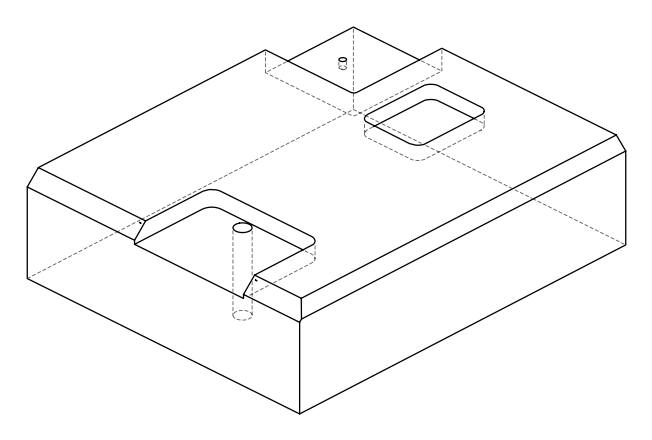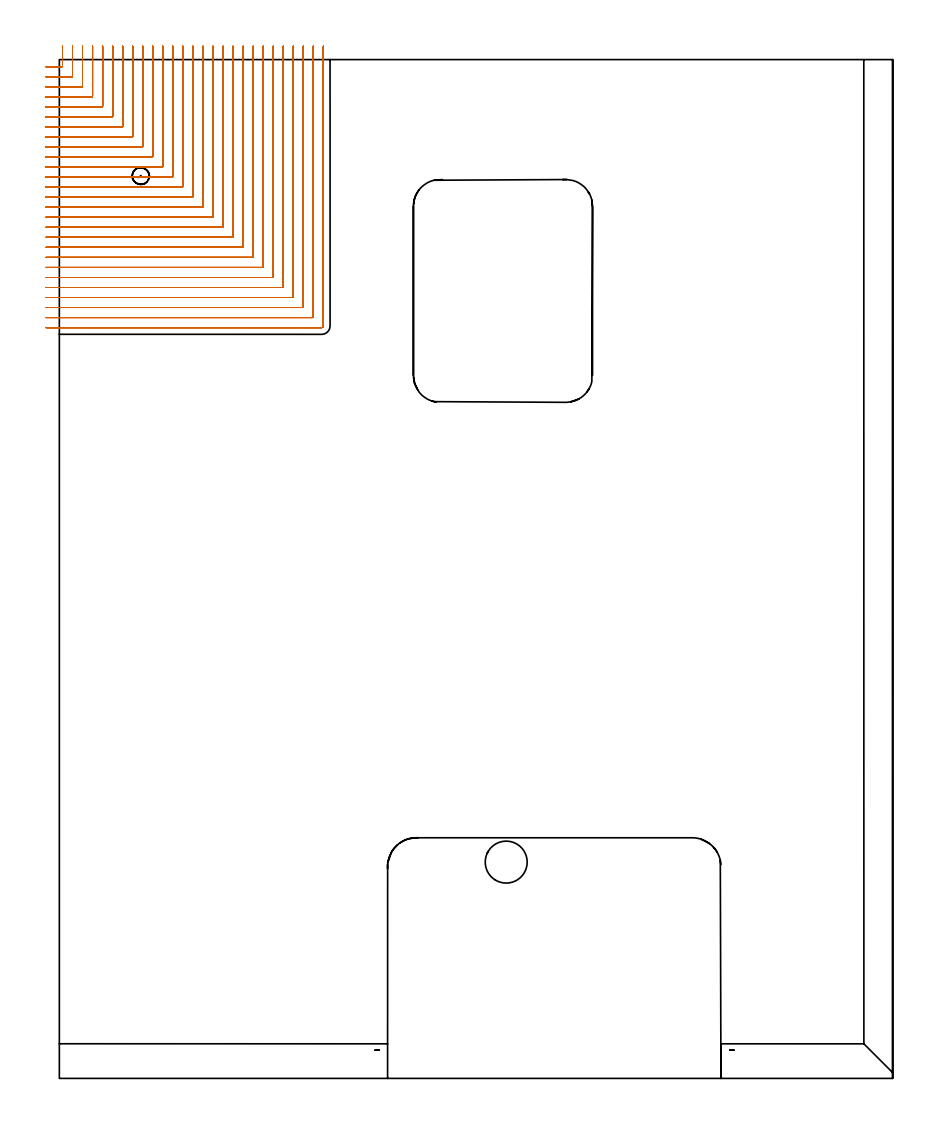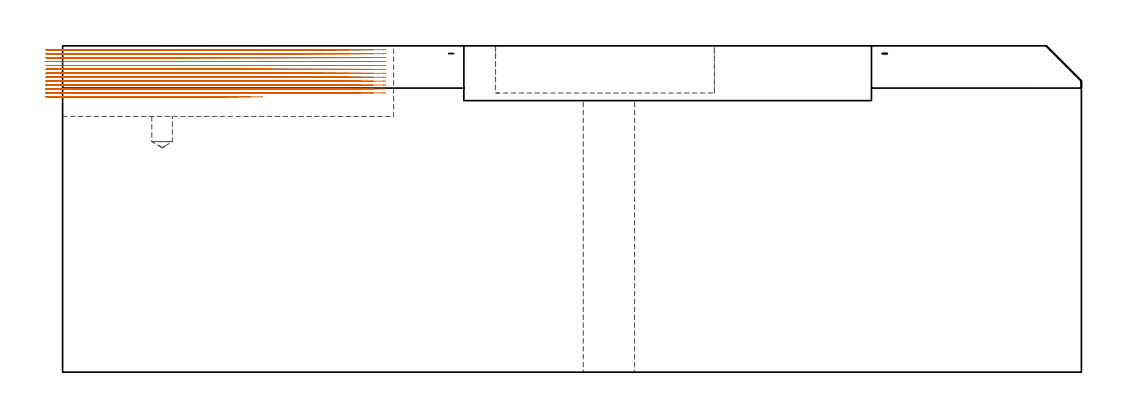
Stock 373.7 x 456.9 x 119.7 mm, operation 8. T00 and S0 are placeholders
(PLAN: 10 operations, 6 tool changes, 190.2 min)
(1 SPOT_DRILL | STEP1POCKET | NXT0321_9005460120000 | 0.03 min | 2796 mm3)
(2 DRILL_THROUGH_HOLE_FROM_SOLID_MATERIAL | STEP1HOLE | UGT0301_515 | 0.43 min | 13483 mm3)
(3 DRILL_TO_ENLARGE_THROUGH_HOLE | STEP1HOLE | UGT0301_256 | 0.44 min | 19681 mm3)
(4 DRILL_BLIND_HOLE_INTO_CENTER | STEP1POCKET | UGT0301_195 | 0.06 min | 474 mm3)
(5 AREA_MILL | FG_CHAMFER_SURFACE | UGT0205_001 | 7.32 min | 18556 mm3)
(6 AREA_MILL_1 | FG_CHAMFER_SURFACE_1 | UGT0205_001 | 18.17 min | 38007 mm3)
(7 AREA_MILL_2 | FG_CHAMFER_SURFACE_2 | UGT0205_001 | 3.7 min | 9227 mm3)
(8 MILL_CORNER_NOTCH_RECTANGULAR | CORNER_NOTCH_RECTANGULAR | NXT0201_008 | Follow Part, ap 1.5, ae 75% | 142.78 min | 384511 mm3)
(9 MILL_RECTANGULAR_POCKET | POCKET_RECTANGULAR_STRAIGHT | UGT0201_105 | Follow Part, ap 5.5, ae 75% | 4.4 min | 136672 mm3)
(10 MILL_SLOT | SLOT_PARTIAL_RECTANGULAR | UGT0201_105 | Follow Part, ap 5.5, ae 75% | 12.85 min | 315508 mm3)
(TOOL NXT0321_9005460120000 | NC Spot Drill, 142deg, 12mm, Carbide, Uncoated | D12 PA142 FL30 Z2)
(TOOL UGT0301_515 | Carbide Drill 12.0 mm | D12 PA118 FL101 Z2)
(TOOL UGT0301_256 | Twist Drill 18.8 mm | D18.8 PA118 FL135 Z2)
(TOOL UGT0301_195 | Twist Drill 7.6 mm | D7.6 PA118 FL73 Z2)
(TOOL UGT0205_001 | Chamfer Mill 20 x 3 x 45 deg. | D20 FL50 Z2)
(TOOL NXT0201_008 | ENDMILL 6mm [2P460-0600-NA 1630] | D6 FL26 Z6)
(TOOL UGT0201_105 | End Mill 22 mm | D22 FL25 Z2)
(OP 8 MILL_CORNER_NOTCH_RECTANGULAR, part 1 of 2)
G17 G21 G94 G90
T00 M6
G54
G17 G0 G90 X-6. Y453.7 S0 M3
G43 Z129.7 H1
Z118.261
G94 G1 X-3. F250.
X1.107 F500.
G3 X1.4 Y453.993 R0.3
G1 Y459.9
Y462.9 F250.
G0 Z129.7
X-6. Y449.2
Z118.261
G1 X-3.
X5.607 F500.
G3 X5.9 Y449.493 R0.3
G1 Y459.9
Y462.9 F250.
G0 Z129.7
X-6. Y444.7
Z118.261
G1 X-3.
X10.107 F500.
G3 X10.4 Y444.993 R0.3
G1 Y459.9
Y462.9 F250.
G0 Z129.7
X-6. Y440.2
Z118.261
G1 X-3.
X14.607 F500.
G3 X14.9 Y440.493 R0.3
G1 Y459.9
Y462.9 F250.
G0 Z129.7
X-6. Y435.7
Z118.261
G1 X-3.
X19.106 F500.
G3 X19.4 Y435.994 R0.3
G1 Y459.9
Y462.9 F250.
G0 Z129.7
X-6. Y431.2
Z118.261
G1 X-3.
X23.606 F500.
G3 X23.9 Y431.494 R0.3
G1 Y459.9
Y462.9 F250.
G0 Z129.7
X-6. Y426.7
Z118.261
G1 X-3.
X28.106 F500.
G3 X28.4 Y426.994 R0.3
G1 Y459.9
Y462.9 F250.
G0 Z129.7
X-6. Y422.2
Z118.261
G1 X-3.
X32.606 F500.
G3 X32.9 Y422.494 R0.3
G1 Y459.9
Y462.9 F250.
G0 Z129.7
X-6. Y417.7
Z118.261
G1 X-3.
X37.106 F500.
G3 X37.4 Y417.994 R0.3
G1 Y459.9
Y462.9 F250.
G0 Z129.7
X-6. Y413.2
Z118.261
G1 X-3.
X41.605 F500.
G3 X41.9 Y413.495 R0.3
G1 Y459.9
Y462.9 F250.
G0 Z129.7
X-6. Y408.7
Z118.261
G1 X-3.
X46.105 F500.
G3 X46.4 Y408.995 R0.3
G1 Y459.9
Y462.9 F250.
G0 Z129.7
X-6. Y404.2
Z118.261
G1 X-3.
X33.559 F500.
X36.559 F250.
G0 Z129.7
X36.441
Z118.261
G1 X39.441
X50.605 F500.
G3 X50.9 Y404.495 R0.3
G1 Y459.9
Y462.9 F250.
G0 Z129.7
X-6. Y399.7
Z118.261
G1 X-3.
X55.105 F500.
G3 X55.4 Y399.995 R0.3
G1 Y459.9
Y462.9 F250.
G0 Z129.7
X-6. Y395.2
Z118.261
G1 X-3.
X59.605 F500.
G3 X59.9 Y395.495 R0.3
G1 Y459.9
Y462.9 F250.
G0 Z129.7
X-6. Y390.7
Z118.261
G1 X-3.
X64.105 F500.
G3 X64.4 Y390.995 R0.3
G1 Y459.9
Y462.9 F250.
G0 Z129.7
X-6. Y386.2
Z118.261
G1 X-3.
X68.604 F500.
G3 X68.9 Y386.496 R0.3
G1 Y459.9
Y462.9 F250.
G0 Z129.7
X-6. Y381.7
Z118.261
G1 X-3.
X73.104 F500.
G3 X73.4 Y381.996 R0.3
G1 Y459.9
Y462.9 F250.
G0 Z129.7
X-6. Y377.2
Z118.261
G1 X-3.
X77.604 F500.
G3 X77.9 Y377.496 R0.3
G1 Y459.9
Y462.9 F250.
G0 Z129.7
X-6. Y372.7
Z118.261
G1 X-3.
X82.104 F500.
G3 X82.4 Y372.996 R0.3
G1 Y459.9
Y462.9 F250.
G0 Z129.7
X-6. Y368.2
Z118.261
G1 X-3.
X86.604 F500.
G3 X86.9 Y368.496 R0.3
G1 Y459.9
Y462.9 F250.
G0 Z129.7
X-6. Y363.7
Z118.261
G1 X-3.
X91.104 F500.
G3 X91.4 Y363.996 R0.3
G1 Y459.9
Y462.9 F250.
G0 Z129.7
X-6. Y359.2
Z118.261
G1 X-3.
X95.603 F500.
G3 X95.9 Y359.497 R0.3
G1 Y459.9
Y462.9 F250.
G0 Z129.7
X-6. Y354.7
Z118.261
G1 X-3.
X100.103 F500.
G3 X100.4 Y354.997 R0.3
G1 Y459.9
Y462.9 F250.
G0 Z129.7
X-6. Y350.2
Z118.261
G1 X-3.
X104.603 F500.
G3 X104.9 Y350.497 R0.3
G1 Y459.9
Y462.9 F250.
G0 Z129.7
X-6. Y345.7
Z118.261
G1 X-3.
X109.103 F500.
G3 X109.4 Y345.997 R0.3
G1 Y459.9
Y462.9 F250.
G0 Z129.7
X-6. Y341.2
Z118.261
G1 X-3.
X113.603 F500.
G3 X113.9 Y341.497 R0.3
G1 Y459.9
Y462.9 F250.
G0 Z129.7
X-6. Y336.7
Z118.261
G1 X-3.
X117.7 F500.
G3 X118.4 Y337.4 R0.7
G1 Y459.9
Y462.9 F250.
G0 Z129.7
X-6. Y453.7
Z116.822
G1 X-3.
X1.107 F500.
G3 X1.4 Y453.993 R0.3
G1 Y459.9
Y462.9 F250.
G0 Z129.7
X-6. Y449.2
Z116.822
G1 X-3.
X5.607 F500.
G3 X5.9 Y449.493 R0.3
G1 Y459.9
Y462.9 F250.
G0 Z129.7
X-6. Y444.7
Z116.822
G1 X-3.
X10.107 F500.
G3 X10.4 Y444.993 R0.3
G1 Y459.9
Y462.9 F250.
G0 Z129.7
X-6. Y440.2
Z116.822
G1 X-3.
X14.607 F500.
G3 X14.9 Y440.493 R0.3
G1 Y459.9
Y462.9 F250.
G0 Z129.7
X-6. Y435.7
Z116.822
G1 X-3.
X19.106 F500.
G3 X19.4 Y435.994 R0.3
G1 Y459.9
Y462.9 F250.
G0 Z129.7
X-6. Y431.2
Z116.822
G1 X-3.
X23.606 F500.
G3 X23.9 Y431.494 R0.3
G1 Y459.9
Y462.9 F250.
G0 Z129.7
X-6. Y426.7
Z116.822
G1 X-3.
X28.106 F500.
G3 X28.4 Y426.994 R0.3
G1 Y459.9
Y462.9 F250.
G0 Z129.7
X-6. Y422.2
Z116.822
G1 X-3.
X32.606 F500.
G3 X32.9 Y422.494 R0.3
G1 Y459.9
Y462.9 F250.
G0 Z129.7
X-6. Y417.7
Z116.822
G1 X-3.
X37.106 F500.
G3 X37.4 Y417.994 R0.3
G1 Y459.9
Y462.9 F250.
G0 Z129.7
X-6. Y413.2
Z116.822
G1 X-3.
X41.605 F500.
G3 X41.9 Y413.495 R0.3
G1 Y459.9
Y462.9 F250.
G0 Z129.7
X-6. Y408.7
Z116.822
G1 X-3.
X46.105 F500.
G3 X46.4 Y408.995 R0.3
G1 Y459.9
Y462.9 F250.
G0 Z129.7
X-6. Y404.2
Z116.822
G1 X-3.
X33.559 F500.
X36.559 F250.
G0 Z129.7
X36.441
Z116.822
G1 X39.441
X50.605 F500.
G3 X50.9 Y404.495 R0.3
G1 Y459.9
Y462.9 F250.
G0 Z129.7
X-6. Y399.7
Z116.822
G1 X-3.
X55.105 F500.
G3 X55.4 Y399.995 R0.3
G1 Y459.9
Y462.9 F250.
G0 Z129.7
X-6. Y395.2
Z116.822
G1 X-3.
X59.605 F500.
G3 X59.9 Y395.495 R0.3
G1 Y459.9
Y462.9 F250.
G0 Z129.7
X-6. Y390.7
Z116.822
G1 X-3.
X64.105 F500.
G3 X64.4 Y390.995 R0.3
G1 Y459.9
Y462.9 F250.
G0 Z129.7
X-6. Y386.2
Z116.822
G1 X-3.
X68.604 F500.
G3 X68.9 Y386.496 R0.3
G1 Y459.9
Y462.9 F250.
G0 Z129.7
X-6. Y381.7
Z116.822
G1 X-3.
X73.104 F500.
G3 X73.4 Y381.996 R0.3
G1 Y459.9
Y462.9 F250.
G0 Z129.7
X-6. Y377.2
Z116.822
G1 X-3.
X77.604 F500.
G3 X77.9 Y377.496 R0.3
G1 Y459.9
Y462.9 F250.
G0 Z129.7
X-6. Y372.7
Z116.822
G1 X-3.
X82.104 F500.
G3 X82.4 Y372.996 R0.3
G1 Y459.9
Y462.9 F250.
G0 Z129.7
X-6. Y368.2
Z116.822
G1 X-3.
X86.604 F500.
G3 X86.9 Y368.496 R0.3
G1 Y459.9
Y462.9 F250.
G0 Z129.7
X-6. Y363.7
Z116.822
G1 X-3.
X91.104 F500.
G3 X91.4 Y363.996 R0.3
G1 Y459.9
Y462.9 F250.
G0 Z129.7
X-6. Y359.2
Z116.822
G1 X-3.
X95.603 F500.
G3 X95.9 Y359.497 R0.3
G1 Y459.9
Y462.9 F250.
G0 Z129.7
X-6. Y354.7
Z116.822
G1 X-3.
X100.103 F500.
G3 X100.4 Y354.997 R0.3
G1 Y459.9
Y462.9 F250.
G0 Z129.7
X-6. Y350.2
Z116.822
G1 X-3.
X104.603 F500.
G3 X104.9 Y350.497 R0.3
G1 Y459.9
Y462.9 F250.
G0 Z129.7
X-6. Y345.7
Z116.822
G1 X-3.
X109.103 F500.
G3 X109.4 Y345.997 R0.3
G1 Y459.9
Y462.9 F250.
G0 Z129.7
X-6. Y341.2
Z116.822
G1 X-3.
X113.603 F500.
G3 X113.9 Y341.497 R0.3
G1 Y459.9
Y462.9 F250.
G0 Z129.7
X-6. Y336.7
Z116.822
G1 X-3.
X117.7 F500.
G3 X118.4 Y337.4 R0.7
G1 Y459.9
Y462.9 F250.
G0 Z129.7
X-6. Y453.7
Z115.383
G1 X-3.
X1.107 F500.
G3 X1.4 Y453.993 R0.3
G1 Y459.9
Y462.9 F250.
G0 Z129.7
X-6. Y449.2
Z115.383
G1 X-3.
X5.607 F500.
G3 X5.9 Y449.493 R0.3
G1 Y459.9
Y462.9 F250.
G0 Z129.7
X-6. Y444.7
Z115.383
G1 X-3.
X10.107 F500.
G3 X10.4 Y444.993 R0.3
G1 Y459.9
Y462.9 F250.
G0 Z129.7
X-6. Y440.2
Z115.383
G1 X-3.
X14.607 F500.
G3 X14.9 Y440.493 R0.3
G1 Y459.9
Y462.9 F250.
G0 Z129.7
X-6. Y435.7
Z115.383
G1 X-3.
X19.106 F500.
G3 X19.4 Y435.994 R0.3
G1 Y459.9
Y462.9 F250.
G0 Z129.7
X-6. Y431.2
Z115.383
G1 X-3.
X23.606 F500.
G3 X23.9 Y431.494 R0.3
G1 Y459.9
Y462.9 F250.
G0 Z129.7
X-6. Y426.7
Z115.383
G1 X-3.
X28.106 F500.
G3 X28.4 Y426.994 R0.3
G1 Y459.9
Y462.9 F250.
G0 Z129.7
X-6. Y422.2
Z115.383
G1 X-3.
X32.606 F500.
G3 X32.9 Y422.494 R0.3
G1 Y459.9
Y462.9 F250.
G0 Z129.7
X-6. Y417.7
Z115.383
G1 X-3.
X37.106 F500.
G3 X37.4 Y417.994 R0.3
G1 Y459.9
Y462.9 F250.
G0 Z129.7
X-6. Y413.2
Z115.383
G1 X-3.
X41.605 F500.
G3 X41.9 Y413.495 R0.3
G1 Y459.9
Y462.9 F250.
G0 Z129.7
X-6. Y408.7
Z115.383
G1 X-3.
X46.105 F500.
G3 X46.4 Y408.995 R0.3
G1 Y459.9
Y462.9 F250.
G0 Z129.7
X-6. Y404.2
Z115.383
G1 X-3.
X33.559 F500.
X36.559 F250.
G0 Z129.7
X36.441
Z115.383
G1 X39.441
X50.605 F500.
G3 X50.9 Y404.495 R0.3
G1 Y459.9
Y462.9 F250.
G0 Z129.7
X-6. Y399.7
Z115.383
G1 X-3.
X55.105 F500.
G3 X55.4 Y399.995 R0.3
G1 Y459.9
Y462.9 F250.
G0 Z129.7
X-6. Y395.2
Z115.383
G1 X-3.
X59.605 F500.
G3 X59.9 Y395.495 R0.3
G1 Y459.9
Y462.9 F250.
G0 Z129.7
X-6. Y390.7
Z115.383
G1 X-3.
X64.105 F500.
G3 X64.4 Y390.995 R0.3
G1 Y459.9
Y462.9 F250.
G0 Z129.7
X-6. Y386.2
Z115.383
G1 X-3.
X68.604 F500.
G3 X68.9 Y386.496 R0.3
G1 Y459.9
Y462.9 F250.
G0 Z129.7
X-6. Y381.7
Z115.383
G1 X-3.
X73.104 F500.
G3 X73.4 Y381.996 R0.3
G1 Y459.9
Y462.9 F250.
G0 Z129.7
X-6. Y377.2
Z115.383
G1 X-3.
X77.604 F500.
G3 X77.9 Y377.496 R0.3
G1 Y459.9
Y462.9 F250.
G0 Z129.7
X-6. Y372.7
Z115.383
G1 X-3.
X82.104 F500.
G3 X82.4 Y372.996 R0.3
G1 Y459.9
Y462.9 F250.
G0 Z129.7
X-6. Y368.2
Z115.383
G1 X-3.
X86.604 F500.
G3 X86.9 Y368.496 R0.3
G1 Y459.9
Y462.9 F250.
G0 Z129.7
X-6. Y363.7
Z115.383
G1 X-3.
X91.104 F500.
G3 X91.4 Y363.996 R0.3
G1 Y459.9
Y462.9 F250.
G0 Z129.7
X-6. Y359.2
Z115.383
G1 X-3.
X95.603 F500.
G3 X95.9 Y359.497 R0.3
G1 Y459.9
Y462.9 F250.
G0 Z129.7
X-6. Y354.7
Z115.383
G1 X-3.
X100.103 F500.
G3 X100.4 Y354.997 R0.3
G1 Y459.9
Y462.9 F250.
G0 Z129.7
X-6. Y350.2
Z115.383
G1 X-3.
X104.603 F500.
G3 X104.9 Y350.497 R0.3
G1 Y459.9
Y462.9 F250.
G0 Z129.7
X-6. Y345.7
Z115.383
G1 X-3.
X109.103 F500.
G3 X109.4 Y345.997 R0.3
G1 Y459.9
Y462.9 F250.
G0 Z129.7
X-6. Y341.2
Z115.383
G1 X-3.
X113.603 F500.
G3 X113.9 Y341.497 R0.3
G1 Y459.9
Y462.9 F250.
G0 Z129.7
X-6. Y336.7
Z115.383
G1 X-3.
X117.7 F500.
G3 X118.4 Y337.4 R0.7
G1 Y459.9
Y462.9 F250.
G0 Z129.7
X-6. Y453.7
Z113.944
G1 X-3.
X1.107 F500.
G3 X1.4 Y453.993 R0.3
G1 Y459.9
Y462.9 F250.
G0 Z129.7
X-6. Y449.2
Z113.944
G1 X-3.
X5.607 F500.
G3 X5.9 Y449.493 R0.3
G1 Y459.9
Y462.9 F250.
G0 Z129.7
X-6. Y444.7
Z113.944
G1 X-3.
X10.107 F500.
G3 X10.4 Y444.993 R0.3
G1 Y459.9
Y462.9 F250.
G0 Z129.7
X-6. Y440.2
Z113.944
G1 X-3.
X14.607 F500.
G3 X14.9 Y440.493 R0.3
G1 Y459.9
Y462.9 F250.
G0 Z129.7
X-6. Y435.7
Z113.944
G1 X-3.
X19.106 F500.
G3 X19.4 Y435.994 R0.3
G1 Y459.9
Y462.9 F250.
G0 Z129.7
X-6. Y431.2
Z113.944
G1 X-3.
X23.606 F500.
G3 X23.9 Y431.494 R0.3
G1 Y459.9
Y462.9 F250.
G0 Z129.7
X-6. Y426.7
Z113.944
G1 X-3.
X28.106 F500.
G3 X28.4 Y426.994 R0.3
G1 Y459.9
Y462.9 F250.
G0 Z129.7
X-6. Y422.2
Z113.944
G1 X-3.
X32.606 F500.
G3 X32.9 Y422.494 R0.3
G1 Y459.9
Y462.9 F250.
G0 Z129.7
X-6. Y417.7
Z113.944
G1 X-3.
X37.106 F500.
G3 X37.4 Y417.994 R0.3
G1 Y459.9
Y462.9 F250.
G0 Z129.7
X-6. Y413.2
Z113.944
G1 X-3.
X41.605 F500.
G3 X41.9 Y413.495 R0.3
G1 Y459.9
Y462.9 F250.
G0 Z129.7
X-6. Y408.7
Z113.944
G1 X-3.
X46.105 F500.
G3 X46.4 Y408.995 R0.3
G1 Y459.9
Y462.9 F250.
G0 Z129.7
X-6. Y404.2
Z113.944
G1 X-3.
X33.559 F500.
X36.559 F250.
G0 Z129.7
X36.441
Z113.944
G1 X39.441
X50.605 F500.
G3 X50.9 Y404.495 R0.3
G1 Y459.9
Y462.9 F250.
G0 Z129.7
X-6. Y399.7
Z113.944
G1 X-3.
X55.105 F500.
G3 X55.4 Y399.995 R0.3
G1 Y459.9
Y462.9 F250.
G0 Z129.7
X-6. Y395.2
Z113.944
G1 X-3.
X59.605 F500.
G3 X59.9 Y395.495 R0.3
G1 Y459.9
Y462.9 F250.
G0 Z129.7
X-6. Y390.7
Z113.944
G1 X-3.
X64.105 F500.
G3 X64.4 Y390.995 R0.3
G1 Y459.9
Y462.9 F250.
G0 Z129.7
X-6. Y386.2
Z113.944
G1 X-3.
X68.604 F500.
G3 X68.9 Y386.496 R0.3
G1 Y459.9
Y462.9 F250.
G0 Z129.7
X-6. Y381.7
Z113.944
G1 X-3.
X73.104 F500.
G3 X73.4 Y381.996 R0.3
G1 Y459.9
Y462.9 F250.
G0 Z129.7
X-6. Y377.2
Z113.944
G1 X-3.
X77.604 F500.
G3 X77.9 Y377.496 R0.3
G1 Y459.9
Y462.9 F250.
G0 Z129.7
X-6. Y372.7
Z113.944
G1 X-3.
X82.104 F500.
G3 X82.4 Y372.996 R0.3
G1 Y459.9
Y462.9 F250.
G0 Z129.7
X-6. Y368.2
Z113.944
G1 X-3.
X86.604 F500.
G3 X86.9 Y368.496 R0.3
G1 Y459.9
Y462.9 F250.
G0 Z129.7
X-6. Y363.7
Z113.944
G1 X-3.
X91.104 F500.
G3 X91.4 Y363.996 R0.3
G1 Y459.9
Y462.9 F250.
G0 Z129.7
X-6. Y359.2
Z113.944
G1 X-3.
X95.603 F500.
G3 X95.9 Y359.497 R0.3
G1 Y459.9
Y462.9 F250.
G0 Z129.7
X-6. Y354.7
Z113.944
G1 X-3.
X100.103 F500.
G3 X100.4 Y354.997 R0.3
G1 Y459.9
Y462.9 F250.
G0 Z129.7
X-6. Y350.2
Z113.944
G1 X-3.
X104.603 F500.
G3 X104.9 Y350.497 R0.3
G1 Y459.9
Y462.9 F250.
G0 Z129.7
X-6. Y345.7
Z113.944
G1 X-3.
X109.103 F500.
G3 X109.4 Y345.997 R0.3
G1 Y459.9
Y462.9 F250.
G0 Z129.7
X-6. Y341.2
Z113.944
G1 X-3.
X113.603 F500.
G3 X113.9 Y341.497 R0.3
G1 Y459.9
Y462.9 F250.
G0 Z129.7
X-6. Y336.7
Z113.944
G1 X-3.
X117.7 F500.
G3 X118.4 Y337.4 R0.7
G1 Y459.9
Y462.9 F250.
G0 Z129.7
X-6. Y453.7
Z112.505
G1 X-3.
X1.107 F500.
G3 X1.4 Y453.993 R0.3
G1 Y459.9
Y462.9 F250.
G0 Z129.7
X-6. Y449.2
Z112.505
G1 X-3.
X5.607 F500.
G3 X5.9 Y449.493 R0.3
G1 Y459.9
Y462.9 F250.
G0 Z129.7
X-6. Y444.7
Z112.505
G1 X-3.
X10.107 F500.
G3 X10.4 Y444.993 R0.3
G1 Y459.9
Y462.9 F250.
G0 Z129.7
X-6. Y440.2
Z112.505
G1 X-3.
X14.607 F500.
G3 X14.9 Y440.493 R0.3
G1 Y459.9
Y462.9 F250.
G0 Z129.7
X-6. Y435.7
Z112.505
G1 X-3.
X19.106 F500.
G3 X19.4 Y435.994 R0.3
G1 Y459.9
Y462.9 F250.
G0 Z129.7
X-6. Y431.2
Z112.505
G1 X-3.
X23.606 F500.
G3 X23.9 Y431.494 R0.3
G1 Y459.9
Y462.9 F250.
G0 Z129.7
X-6. Y426.7
Z112.505
G1 X-3.
X28.106 F500.
G3 X28.4 Y426.994 R0.3
G1 Y459.9
Y462.9 F250.
G0 Z129.7
X-6. Y422.2
Z112.505
G1 X-3.
X32.606 F500.
G3 X32.9 Y422.494 R0.3
G1 Y459.9
Y462.9 F250.
G0 Z129.7
X-6. Y417.7
Z112.505
G1 X-3.
X37.106 F500.
G3 X37.4 Y417.994 R0.3
G1 Y459.9
Y462.9 F250.
G0 Z129.7
X-6. Y413.2
Z112.505
G1 X-3.
X41.605 F500.
G3 X41.9 Y413.495 R0.3
G1 Y459.9
Y462.9 F250.
G0 Z129.7
X-6. Y408.7
Z112.505
G1 X-3.
X46.105 F500.
G3 X46.4 Y408.995 R0.3
G1 Y459.9
Y462.9 F250.
G0 Z129.7
X-6. Y404.2
Z112.505
G1 X-3.
X33.559 F500.
X36.559 F250.
G0 Z129.7
X36.441
Z112.505
G1 X39.441
X50.605 F500.
G3 X50.9 Y404.495 R0.3
G1 Y459.9
Y462.9 F250.
G0 Z129.7
X-6. Y399.7
Z112.505
G1 X-3.
X55.105 F500.
G3 X55.4 Y399.995 R0.3
G1 Y459.9
Y462.9 F250.
G0 Z129.7
X-6. Y395.2
Z112.505
G1 X-3.
X59.605 F500.
G3 X59.9 Y395.495 R0.3
G1 Y459.9
Y462.9 F250.
G0 Z129.7
X-6. Y390.7
Z112.505
G1 X-3.
X64.105 F500.
G3 X64.4 Y390.995 R0.3
G1 Y459.9
Y462.9 F250.
G0 Z129.7
X-6. Y386.2
Z112.505
G1 X-3.
X68.604 F500.
G3 X68.9 Y386.496 R0.3
G1 Y459.9
Y462.9 F250.
G0 Z129.7
X-6. Y381.7
Z112.505
G1 X-3.
X73.104 F500.
G3 X73.4 Y381.996 R0.3
G1 Y459.9
Y462.9 F250.
G0 Z129.7
X-6. Y377.2
Z112.505
G1 X-3.
X77.604 F500.
G3 X77.9 Y377.496 R0.3
G1 Y459.9
Y462.9 F250.
G0 Z129.7
X-6. Y372.7
Z112.505
G1 X-3.
X82.104 F500.
G3 X82.4 Y372.996 R0.3
G1 Y459.9
Y462.9 F250.
G0 Z129.7
X-6. Y368.2
Z112.505
G1 X-3.
X86.604 F500.
G3 X86.9 Y368.496 R0.3
G1 Y459.9
Y462.9 F250.
G0 Z129.7
X-6. Y363.7
Z112.505
G1 X-3.
X91.104 F500.
G3 X91.4 Y363.996 R0.3
G1 Y459.9
Y462.9 F250.
G0 Z129.7
X-6. Y359.2
Z112.505
G1 X-3.
X95.603 F500.
G3 X95.9 Y359.497 R0.3
G1 Y459.9
Y462.9 F250.
G0 Z129.7
X-6. Y354.7
Z112.505
G1 X-3.
X100.103 F500.
G3 X100.4 Y354.997 R0.3
G1 Y459.9
Y462.9 F250.
G0 Z129.7
X-6. Y350.2
Z112.505
G1 X-3.
X104.603 F500.
G3 X104.9 Y350.497 R0.3
G1 Y459.9
Y462.9 F250.
G0 Z129.7
X-6. Y345.7
Z112.505
G1 X-3.
X109.103 F500.
G3 X109.4 Y345.997 R0.3
G1 Y459.9
Y462.9 F250.
G0 Z129.7
X-6. Y341.2
Z112.505
G1 X-3.
X113.603 F500.
G3 X113.9 Y341.497 R0.3
G1 Y459.9
Y462.9 F250.
G0 Z129.7
X-6. Y336.7
Z112.505
G1 X-3.
X117.7 F500.
G3 X118.4 Y337.4 R0.7
G1 Y459.9
Y462.9 F250.
G0 Z129.7
X-6. Y453.7
Z111.067
G1 X-3.
X1.107 F500.
G3 X1.4 Y453.993 R0.3
G1 Y459.9
Y462.9 F250.
G0 Z129.7
X-6. Y449.2
Z111.067
G1 X-3.
X5.607 F500.
G3 X5.9 Y449.493 R0.3
G1 Y459.9
Y462.9 F250.
G0 Z129.7
X-6. Y444.7
Z111.067
G1 X-3.
X10.107 F500.
G3 X10.4 Y444.993 R0.3
G1 Y459.9
Y462.9 F250.
G0 Z129.7
X-6. Y440.2
Z111.067
G1 X-3.
X14.607 F500.
G3 X14.9 Y440.493 R0.3
G1 Y459.9
Y462.9 F250.
G0 Z129.7
X-6. Y435.7
Z111.067
G1 X-3.
X19.106 F500.
G3 X19.4 Y435.994 R0.3
G1 Y459.9
Y462.9 F250.
G0 Z129.7
X-6. Y431.2
Z111.067
G1 X-3.
X23.606 F500.
G3 X23.9 Y431.494 R0.3
G1 Y459.9
Y462.9 F250.
G0 Z129.7
X-6. Y426.7
Z111.067
G1 X-3.
X28.106 F500.
G3 X28.4 Y426.994 R0.3
G1 Y459.9
Y462.9 F250.
G0 Z129.7
X-6. Y422.2
Z111.067
G1 X-3.
X32.606 F500.
G3 X32.9 Y422.494 R0.3
G1 Y459.9
Y462.9 F250.
G0 Z129.7
X-6. Y417.7
Z111.067
G1 X-3.
X37.106 F500.
G3 X37.4 Y417.994 R0.3
G1 Y459.9
Y462.9 F250.
G0 Z129.7
X-6. Y413.2
Z111.067
G1 X-3.
X41.605 F500.
G3 X41.9 Y413.495 R0.3
G1 Y459.9
Y462.9 F250.
G0 Z129.7
X-6. Y408.7
Z111.067
G1 X-3.
X46.105 F500.
G3 X46.4 Y408.995 R0.3
G1 Y459.9
Y462.9 F250.
G0 Z129.7
X-6. Y404.2
Z111.067
G1 X-3.
X33.559 F500.
X36.559 F250.
G0 Z129.7
X36.441
Z111.067
G1 X39.441
X50.605 F500.
G3 X50.9 Y404.495 R0.3
G1 Y459.9
Y462.9 F250.
G0 Z129.7
X-6. Y399.7
Z111.067
G1 X-3.
X55.105 F500.
G3 X55.4 Y399.995 R0.3
G1 Y459.9
Y462.9 F250.
G0 Z129.7
X-6. Y395.2
Z111.067
G1 X-3.
X59.605 F500.
G3 X59.9 Y395.495 R0.3
G1 Y459.9
Y462.9 F250.
G0 Z129.7
X-6. Y390.7
Z111.067
G1 X-3.
X64.105 F500.
G3 X64.4 Y390.995 R0.3
G1 Y459.9
Y462.9 F250.
G0 Z129.7
X-6. Y386.2
Z111.067
G1 X-3.
X68.604 F500.
G3 X68.9 Y386.496 R0.3
G1 Y459.9
Y462.9 F250.
G0 Z129.7
X-6. Y381.7
Z111.067
G1 X-3.
X73.104 F500.
G3 X73.4 Y381.996 R0.3
G1 Y459.9
Y462.9 F250.
G0 Z129.7
X-6. Y377.2
Z111.067
G1 X-3.
X77.604 F500.
G3 X77.9 Y377.496 R0.3
G1 Y459.9
Y462.9 F250.
G0 Z129.7
X-6. Y372.7
Z111.067
G1 X-3.
X82.104 F500.
G3 X82.4 Y372.996 R0.3
G1 Y459.9
Y462.9 F250.
G0 Z129.7
X-6. Y368.2
Z111.067
G1 X-3.
X86.604 F500.
G3 X86.9 Y368.496 R0.3
G1 Y459.9
Y462.9 F250.
G0 Z129.7
X-6. Y363.7
Z111.067
G1 X-3.
X91.104 F500.
G3 X91.4 Y363.996 R0.3
G1 Y459.9
Y462.9 F250.
G0 Z129.7
X-6. Y359.2
Z111.067
G1 X-3.
X95.603 F500.
G3 X95.9 Y359.497 R0.3
G1 Y459.9
Y462.9 F250.
G0 Z129.7
X-6. Y354.7
Z111.067
G1 X-3.
X100.103 F500.
G3 X100.4 Y354.997 R0.3
G1 Y459.9
Y462.9 F250.
G0 Z129.7
X-6. Y350.2
Z111.067
G1 X-3.
X104.603 F500.
G3 X104.9 Y350.497 R0.3
G1 Y459.9
Y462.9 F250.
G0 Z129.7
X-6. Y345.7
Z111.067
G1 X-3.
X109.103 F500.
G3 X109.4 Y345.997 R0.3
G1 Y459.9
Y462.9 F250.
G0 Z129.7
X-6. Y341.2
Z111.067
G1 X-3.
X113.603 F500.
G3 X113.9 Y341.497 R0.3
G1 Y459.9
Y462.9 F250.
G0 Z129.7
X-6. Y336.7
Z111.067
G1 X-3.
X117.7 F500.
G3 X118.4 Y337.4 R0.7
G1 Y459.9
Y462.9 F250.
G0 Z129.7
X-6. Y453.7
Z109.628
G1 X-3.
X1.107 F500.
G3 X1.4 Y453.993 R0.3
G1 Y459.9
Y462.9 F250.
G0 Z129.7
X-6. Y449.2
Z109.628
G1 X-3.
X5.607 F500.
G3 X5.9 Y449.493 R0.3
G1 Y459.9
Y462.9 F250.
G0 Z129.7
X-6. Y444.7
Z109.628
G1 X-3.
X10.107 F500.
G3 X10.4 Y444.993 R0.3
G1 Y459.9
Y462.9 F250.
G0 Z129.7
X-6. Y440.2
Z109.628
G1 X-3.
X14.607 F500.
G3 X14.9 Y440.493 R0.3
G1 Y459.9
Y462.9 F250.
G0 Z129.7
X-6. Y435.7
Z109.628
G1 X-3.
X19.106 F500.
G3 X19.4 Y435.994 R0.3
G1 Y459.9
Y462.9 F250.
G0 Z129.7
X-6. Y431.2
Z109.628
G1 X-3.
X23.606 F500.
G3 X23.9 Y431.494 R0.3
G1 Y459.9
Y462.9 F250.
G0 Z129.7
X-6. Y426.7
Z109.628
G1 X-3.
X28.106 F500.
G3 X28.4 Y426.994 R0.3
G1 Y459.9
Y462.9 F250.
G0 Z129.7
X-6. Y422.2
Z109.628
G1 X-3.
X32.606 F500.
G3 X32.9 Y422.494 R0.3
G1 Y459.9
Y462.9 F250.
G0 Z129.7
X-6. Y417.7
Z109.628
G1 X-3.
X37.106 F500.
G3 X37.4 Y417.994 R0.3
G1 Y459.9
Y462.9 F250.
G0 Z129.7
X-6. Y413.2
Z109.628
G1 X-3.
X41.605 F500.
G3 X41.9 Y413.495 R0.3
G1 Y459.9
Y462.9 F250.
G0 Z129.7
X-6. Y408.7
Z109.628
G1 X-3.
X46.105 F500.
G3 X46.4 Y408.995 R0.3
G1 Y459.9
Y462.9 F250.
G0 Z129.7
X-6. Y404.2
Z109.628
G1 X-3.
X33.559 F500.
X36.559 F250.
G0 Z129.7
X36.441
Z109.628
G1 X39.441
X50.605 F500.
G3 X50.9 Y404.495 R0.3
G1 Y459.9
Y462.9 F250.
G0 Z129.7
X-6. Y399.7
Z109.628
G1 X-3.
X55.105 F500.
G3 X55.4 Y399.995 R0.3
G1 Y459.9
Y462.9 F250.
G0 Z129.7
X-6. Y395.2
Z109.628
G1 X-3.
X59.605 F500.
G3 X59.9 Y395.495 R0.3
G1 Y459.9
Y462.9 F250.
G0 Z129.7
X-6. Y390.7
Z109.628
G1 X-3.
X64.105 F500.
G3 X64.4 Y390.995 R0.3
G1 Y459.9
Y462.9 F250.
G0 Z129.7
X-6. Y386.2
Z109.628
G1 X-3.
X68.604 F500.
G3 X68.9 Y386.496 R0.3
G1 Y459.9
Y462.9 F250.
G0 Z129.7
X-6. Y381.7
Z109.628
G1 X-3.
X73.104 F500.
G3 X73.4 Y381.996 R0.3
G1 Y459.9
Y462.9 F250.
G0 Z129.7
X-6. Y377.2
Z109.628
G1 X-3.
X77.604 F500.
G3 X77.9 Y377.496 R0.3
G1 Y459.9
Y462.9 F250.
G0 Z129.7
X-6. Y372.7
Z109.628
G1 X-3.
X82.104 F500.
G3 X82.4 Y372.996 R0.3
G1 Y459.9
Y462.9 F250.
G0 Z129.7
X-6. Y368.2
Z109.628
G1 X-3.
X86.604 F500.
G3 X86.9 Y368.496 R0.3
G1 Y459.9
Y462.9 F250.
G0 Z129.7
X-6. Y363.7
Z109.628
G1 X-3.
X91.104 F500.
G3 X91.4 Y363.996 R0.3
G1 Y459.9
Y462.9 F250.
G0 Z129.7
X-6. Y359.2
Z109.628
G1 X-3.
X95.603 F500.
G3 X95.9 Y359.497 R0.3
G1 Y459.9
Y462.9 F250.
G0 Z129.7
X-6. Y354.7
Z109.628
G1 X-3.
X100.103 F500.
G3 X100.4 Y354.997 R0.3
G1 Y459.9
Y462.9 F250.
G0 Z129.7
X-6. Y350.2
Z109.628
G1 X-3.
X104.603 F500.
G3 X104.9 Y350.497 R0.3
G1 Y459.9
Y462.9 F250.
G0 Z129.7
X-6. Y345.7
Z109.628
G1 X-3.
X109.103 F500.
G3 X109.4 Y345.997 R0.3
G1 Y459.9
Y462.9 F250.
G0 Z129.7
X-6. Y341.2
Z109.628
G1 X-3.
X113.603 F500.
G3 X113.9 Y341.497 R0.3
G1 Y459.9
Y462.9 F250.
G0 Z129.7
X-6. Y336.7
Z109.628
G1 X-3.
X117.7 F500.
G3 X118.4 Y337.4 R0.7
G1 Y459.9
Y462.9 F250.
G0 Z129.7
X-6. Y453.7
Z108.189
G1 X-3.
X1.107 F500.
G3 X1.4 Y453.993 R0.3
G1 Y459.9
Y462.9 F250.
G0 Z129.7
X-6. Y449.2
Z108.189
G1 X-3.
X5.607 F500.
G3 X5.9 Y449.493 R0.3
G1 Y459.9
Y462.9 F250.
G0 Z129.7
X-6. Y444.7
Z108.189
G1 X-3.
X10.107 F500.
G3 X10.4 Y444.993 R0.3
G1 Y459.9
Y462.9 F250.
G0 Z129.7
X-6. Y440.2
Z108.189
G1 X-3.
X14.607 F500.
G3 X14.9 Y440.493 R0.3
G1 Y459.9
Y462.9 F250.
G0 Z129.7
X-6. Y435.7
Z108.189
G1 X-3.
X19.106 F500.
G3 X19.4 Y435.994 R0.3
G1 Y459.9
Y462.9 F250.
G0 Z129.7
X-6. Y431.2
Z108.189
G1 X-3.
X23.606 F500.
G3 X23.9 Y431.494 R0.3
G1 Y459.9
Y462.9 F250.
G0 Z129.7
X-6. Y426.7
Z108.189
G1 X-3.
X28.106 F500.
G3 X28.4 Y426.994 R0.3
G1 Y459.9
Y462.9 F250.
G0 Z129.7
X-6. Y422.2
Z108.189
G1 X-3.
X32.606 F500.
G3 X32.9 Y422.494 R0.3
G1 Y459.9
Y462.9 F250.
G0 Z129.7
X-6. Y417.7
Z108.189
G1 X-3.
X37.106 F500.
G3 X37.4 Y417.994 R0.3
G1 Y459.9
Y462.9 F250.
G0 Z129.7
X-6. Y413.2
Z108.189
G1 X-3.
X41.605 F500.
G3 X41.9 Y413.495 R0.3
G1 Y459.9
Y462.9 F250.
G0 Z129.7
X-6. Y408.7
Z108.189
G1 X-3.
X46.105 F500.
G3 X46.4 Y408.995 R0.3
G1 Y459.9
Y462.9 F250.
G0 Z129.7
X-6. Y404.2
Z108.189
G1 X-3.
X33.559 F500.
X36.559 F250.
G0 Z129.7
X36.441
Z108.189
G1 X39.441
X50.605 F500.
G3 X50.9 Y404.495 R0.3
G1 Y459.9
Y462.9 F250.
G0 Z129.7
X-6. Y399.7
Z108.189
G1 X-3.
X55.105 F500.
G3 X55.4 Y399.995 R0.3
G1 Y459.9
Y462.9 F250.
G0 Z129.7
X-6. Y395.2
Z108.189
G1 X-3.
X59.605 F500.
G3 X59.9 Y395.495 R0.3
G1 Y459.9
Y462.9 F250.
G0 Z129.7
X-6. Y390.7
Z108.189
G1 X-3.
X64.105 F500.
G3 X64.4 Y390.995 R0.3
G1 Y459.9
Y462.9 F250.
G0 Z129.7
X-6. Y386.2
Z108.189
G1 X-3.
X68.604 F500.
G3 X68.9 Y386.496 R0.3
G1 Y459.9
Y462.9 F250.
G0 Z129.7
X-6. Y381.7
Z108.189
G1 X-3.
X73.104 F500.
G3 X73.4 Y381.996 R0.3
G1 Y459.9
Y462.9 F250.
G0 Z129.7
X-6. Y377.2
Z108.189
G1 X-3.
X77.604 F500.
G3 X77.9 Y377.496 R0.3
G1 Y459.9
Y462.9 F250.
G0 Z129.7
X-6. Y372.7
Z108.189
G1 X-3.
X82.104 F500.
G3 X82.4 Y372.996 R0.3
G1 Y459.9
Y462.9 F250.
G0 Z129.7
X-6. Y368.2
Z108.189
G1 X-3.
X86.604 F500.
G3 X86.9 Y368.496 R0.3
G1 Y459.9
Y462.9 F250.
G0 Z129.7
X-6. Y363.7
Z108.189
G1 X-3.
X91.104 F500.
G3 X91.4 Y363.996 R0.3
G1 Y459.9
Y462.9 F250.
G0 Z129.7
X-6. Y359.2
Z108.189
G1 X-3.
X95.603 F500.
G3 X95.9 Y359.497 R0.3
G1 Y459.9
Y462.9 F250.
G0 Z129.7
X-6. Y354.7
Z108.189
G1 X-3.
X100.103 F500.
G3 X100.4 Y354.997 R0.3
G1 Y459.9
Y462.9 F250.
G0 Z129.7
X-6. Y350.2
Z108.189
G1 X-3.
X104.603 F500.
G3 X104.9 Y350.497 R0.3
G1 Y459.9
Y462.9 F250.
G0 Z129.7
X-6. Y345.7
Z108.189
G1 X-3.
X109.103 F500.
G3 X109.4 Y345.997 R0.3
G1 Y459.9
Y462.9 F250.
G0 Z129.7
X-6. Y341.2
Z108.189
G1 X-3.
X113.603 F500.
G3 X113.9 Y341.497 R0.3
G1 Y459.9
Y462.9 F250.
G0 Z129.7
X-6. Y336.7
Z108.189
G1 X-3.
X117.7 F500.
G3 X118.4 Y337.4 R0.7
G1 Y459.9
Y462.9 F250.
G0 Z129.7
X-6. Y453.7
Z106.75
G1 X-3.
X1.107 F500.
G3 X1.4 Y453.993 R0.3
G1 Y459.9
Y462.9 F250.
G0 Z129.7
X-6. Y449.2
Z106.75
G1 X-3.
X5.607 F500.
G3 X5.9 Y449.493 R0.3
G1 Y459.9
Y462.9 F250.
G0 Z129.7
X-6. Y444.7
Z106.75
G1 X-3.
X10.107 F500.
G3 X10.4 Y444.993 R0.3
G1 Y459.9
Y462.9 F250.
G0 Z129.7
X-6. Y440.2
Z106.75
G1 X-3.
X14.607 F500.
G3 X14.9 Y440.493 R0.3
G1 Y459.9
Y462.9 F250.
G0 Z129.7
X-6. Y435.7
Z106.75
G1 X-3.
X19.106 F500.
G3 X19.4 Y435.994 R0.3
G1 Y459.9
Y462.9 F250.
G0 Z129.7
X-6. Y431.2
Z106.75
G1 X-3.
X23.606 F500.
G3 X23.9 Y431.494 R0.3
G1 Y459.9
Y462.9 F250.
G0 Z129.7
X-6. Y426.7
Z106.75
G1 X-3.
X28.106 F500.
G3 X28.4 Y426.994 R0.3
G1 Y459.9
Y462.9 F250.
G0 Z129.7
X-6. Y422.2
Z106.75
G1 X-3.
X32.606 F500.
G3 X32.9 Y422.494 R0.3
G1 Y459.9
Y462.9 F250.
G0 Z129.7
X-6. Y417.7
Z106.75
G1 X-3.
X37.106 F500.
G3 X37.4 Y417.994 R0.3
G1 Y459.9
Y462.9 F250.
G0 Z129.7
X-6. Y413.2
Z106.75
G1 X-3.
X41.605 F500.
G3 X41.9 Y413.495 R0.3
G1 Y459.9
Y462.9 F250.
G0 Z129.7
X-6. Y408.7
Z106.75
G1 X-3.
X46.105 F500.
G3 X46.4 Y408.995 R0.3
G1 Y459.9
Y462.9 F250.
G0 Z129.7
X-6. Y404.2
Z106.75
G1 X-3.
X33.559 F500.
X36.559 F250.
G0 Z129.7
X36.441
Z106.75
G1 X39.441
X50.605 F500.
G3 X50.9 Y404.495 R0.3
G1 Y459.9
Y462.9 F250.
G0 Z129.7
X-6. Y399.7
Z106.75
G1 X-3.
X55.105 F500.
G3 X55.4 Y399.995 R0.3
G1 Y459.9
Y462.9 F250.
G0 Z129.7
X-6. Y395.2
Z106.75
G1 X-3.
X59.605 F500.
G3 X59.9 Y395.495 R0.3
G1 Y459.9
Y462.9 F250.
G0 Z129.7
X-6. Y390.7
Z106.75
G1 X-3.
X64.105 F500.
G3 X64.4 Y390.995 R0.3
G1 Y459.9
Y462.9 F250.
G0 Z129.7
X-6. Y386.2
Z106.75
G1 X-3.
X68.604 F500.
G3 X68.9 Y386.496 R0.3
G1 Y459.9
Y462.9 F250.
G0 Z129.7
X-6. Y381.7
Z106.75
G1 X-3.
X73.104 F500.
G3 X73.4 Y381.996 R0.3
G1 Y459.9
Y462.9 F250.
G0 Z129.7
X-6. Y377.2
Z106.75
G1 X-3.
X77.604 F500.
G3 X77.9 Y377.496 R0.3
G1 Y459.9
Y462.9 F250.
G0 Z129.7
X-6. Y372.7
Z106.75
G1 X-3.
X82.104 F500.
G3 X82.4 Y372.996 R0.3
G1 Y459.9
Y462.9 F250.
G0 Z129.7
X-6. Y368.2
Z106.75
G1 X-3.
X86.604 F500.
G3 X86.9 Y368.496 R0.3
G1 Y459.9
Y462.9 F250.
G0 Z129.7
X-6. Y363.7
Z106.75
G1 X-3.
X91.104 F500.
G3 X91.4 Y363.996 R0.3
G1 Y459.9
Y462.9 F250.
G0 Z129.7
X-6. Y359.2
Z106.75
G1 X-3.
X95.603 F500.
G3 X95.9 Y359.497 R0.3
G1 Y459.9
Y462.9 F250.
G0 Z129.7
X-6. Y354.7
Z106.75
G1 X-3.
X100.103 F500.
G3 X100.4 Y354.997 R0.3
G1 Y459.9
Y462.9 F250.
G0 Z129.7
X-6. Y350.2
Z106.75
G1 X-3.
X104.603 F500.
G3 X104.9 Y350.497 R0.3
G1 Y459.9
Y462.9 F250.
G0 Z129.7
X-6. Y345.7
Z106.75
G1 X-3.
X109.103 F500.
G3 X109.4 Y345.997 R0.3
G1 Y459.9
Y462.9 F250.
G0 Z129.7
X-6. Y341.2
Z106.75
G1 X-3.
X113.603 F500.
G3 X113.9 Y341.497 R0.3
G1 Y459.9
Y462.9 F250.
G0 Z129.7
X-6. Y336.7
Z106.75
G1 X-3.
X117.7 F500.
G3 X118.4 Y337.4 R0.7
G1 Y459.9
Y462.9 F250.
G0 Z129.7
X-6. Y453.7
Z105.311
G1 X-3.
X1.107 F500.
G3 X1.4 Y453.993 R0.3
G1 Y459.9
Y462.9 F250.
G0 Z129.7
X-6. Y449.2
Z105.311
G1 X-3.
X5.607 F500.
G3 X5.9 Y449.493 R0.3
G1 Y459.9
Y462.9 F250.
G0 Z129.7
X-6. Y444.7
Z105.311
G1 X-3.
X10.107 F500.
G3 X10.4 Y444.993 R0.3
G1 Y459.9
Y462.9 F250.
G0 Z129.7
X-6. Y440.2
Z105.311
G1 X-3.
X14.607 F500.
G3 X14.9 Y440.493 R0.3
G1 Y459.9
Y462.9 F250.
G0 Z129.7
X-6. Y435.7
Z105.311
G1 X-3.
X19.106 F500.
G3 X19.4 Y435.994 R0.3
G1 Y459.9
Y462.9 F250.
G0 Z129.7
X-6. Y431.2
Z105.311
G1 X-3.
X23.606 F500.
G3 X23.9 Y431.494 R0.3
G1 Y459.9
Y462.9 F250.
G0 Z129.7
X-6. Y426.7
Z105.311
G1 X-3.
X28.106 F500.
G3 X28.4 Y426.994 R0.3
G1 Y459.9
Y462.9 F250.
G0 Z129.7
X-6. Y422.2
Z105.311
G1 X-3.
X32.606 F500.
G3 X32.9 Y422.494 R0.3
G1 Y459.9
Y462.9 F250.
G0 Z129.7
X-6. Y417.7
Z105.311
G1 X-3.
X37.106 F500.
G3 X37.4 Y417.994 R0.3
G1 Y459.9
Y462.9 F250.
G0 Z129.7
X-6. Y413.2
Z105.311
G1 X-3.
X41.605 F500.
G3 X41.9 Y413.495 R0.3
G1 Y459.9
Y462.9 F250.
G0 Z129.7
X-6. Y408.7
Z105.311
G1 X-3.
X46.105 F500.
G3 X46.4 Y408.995 R0.3
G1 Y459.9
Y462.9 F250.
G0 Z129.7
X-6. Y404.2
Z105.311
G1 X-3.
X33.559 F500.
X36.559 F250.
G0 Z129.7
X36.441
Z105.311
G1 X39.441
X50.605 F500.
G3 X50.9 Y404.495 R0.3
G1 Y459.9
Y462.9 F250.
G0 Z129.7
X-6. Y399.7
Z105.311
G1 X-3.
X55.105 F500.
G3 X55.4 Y399.995 R0.3
G1 Y459.9
Y462.9 F250.
G0 Z129.7
X-6. Y395.2
Z105.311
G1 X-3.
X59.605 F500.
G3 X59.9 Y395.495 R0.3
G1 Y459.9
Y462.9 F250.
G0 Z129.7
X-6. Y390.7
Z105.311
G1 X-3.
X64.105 F500.
G3 X64.4 Y390.995 R0.3
G1 Y459.9
Y462.9 F250.
G0 Z129.7
X-6. Y386.2
Z105.311
G1 X-3.
X68.604 F500.
G3 X68.9 Y386.496 R0.3
G1 Y459.9
Y462.9 F250.
G0 Z129.7
X-6. Y381.7
Z105.311
G1 X-3.
X73.104 F500.
G3 X73.4 Y381.996 R0.3
G1 Y459.9
Y462.9 F250.
G0 Z129.7
X-6. Y377.2
Z105.311
G1 X-3.
X77.604 F500.
G3 X77.9 Y377.496 R0.3
G1 Y459.9
Y462.9 F250.
G0 Z129.7
X-6. Y372.7
Z105.311
G1 X-3.
X82.104 F500.
G3 X82.4 Y372.996 R0.3
G1 Y459.9
Y462.9 F250.
G0 Z129.7
X-6. Y368.2
Z105.311
G1 X-3.
X86.604 F500.
G3 X86.9 Y368.496 R0.3
G1 Y459.9
Y462.9 F250.
G0 Z129.7
X-6. Y363.7
Z105.311
G1 X-3.
X91.104 F500.
G3 X91.4 Y363.996 R0.3
G1 Y459.9
Y462.9 F250.
G0 Z129.7
X-6. Y359.2
Z105.311
G1 X-3.
X95.603 F500.
G3 X95.9 Y359.497 R0.3
G1 Y459.9
Y462.9 F250.
G0 Z129.7
X-6. Y354.7
Z105.311
G1 X-3.
X100.103 F500.
G3 X100.4 Y354.997 R0.3
G1 Y459.9
Y462.9 F250.
G0 Z129.7
X-6. Y350.2
Z105.311
G1 X-3.
X104.603 F500.
G3 X104.9 Y350.497 R0.3
G1 Y459.9
Y462.9 F250.
G0 Z129.7
X-6. Y345.7
Z105.311
G1 X-3.
X109.103 F500.
G3 X109.4 Y345.997 R0.3
G1 Y459.9
Y462.9 F250.
G0 Z129.7
X-6. Y341.2
Z105.311
G1 X-3.
X113.603 F500.
G3 X113.9 Y341.497 R0.3
G1 Y459.9
Y462.9 F250.
G0 Z129.7
X-6. Y336.7
Z105.311
G1 X-3.
X117.7 F500.
G3 X118.4 Y337.4 R0.7
G1 Y459.9
Y462.9 F250.
G0 Z129.7
X-6. Y453.7
Z103.872
G1 X-3.
X1.107 F500.
G3 X1.4 Y453.993 R0.3
G1 Y459.9
Y462.9 F250.
G0 Z129.7
X-6. Y449.2
Z103.872
G1 X-3.
X5.607 F500.
G3 X5.9 Y449.493 R0.3
G1 Y459.9
Y462.9 F250.
G0 Z129.7
X-6. Y444.7
Z103.872
G1 X-3.
X10.107 F500.
G3 X10.4 Y444.993 R0.3
G1 Y459.9
Y462.9 F250.
G0 Z129.7
X-6. Y440.2
Z103.872
G1 X-3.
X14.607 F500.
G3 X14.9 Y440.493 R0.3
G1 Y459.9
Y462.9 F250.
G0 Z129.7
X-6. Y435.7
Z103.872
G1 X-3.
X19.106 F500.
G3 X19.4 Y435.994 R0.3
G1 Y459.9
Y462.9 F250.
G0 Z129.7
X-6. Y431.2
Z103.872
G1 X-3.
X23.606 F500.
G3 X23.9 Y431.494 R0.3
G1 Y459.9
Y462.9 F250.
G0 Z129.7
X-6. Y426.7
Z103.872
G1 X-3.
X28.106 F500.
G3 X28.4 Y426.994 R0.3
G1 Y459.9
Y462.9 F250.
G0 Z129.7
X-6. Y422.2
Z103.872
G1 X-3.
X32.606 F500.
G3 X32.9 Y422.494 R0.3
G1 Y459.9
Y462.9 F250.
G0 Z129.7
X-6. Y417.7
Z103.872
G1 X-3.
X37.106 F500.
G3 X37.4 Y417.994 R0.3
G1 Y459.9
Y462.9 F250.
G0 Z129.7
X-6. Y413.2
Z103.872
G1 X-3.
X41.605 F500.
G3 X41.9 Y413.495 R0.3
G1 Y459.9
Y462.9 F250.
G0 Z129.7
X-6. Y408.7
Z103.872
G1 X-3.
X46.105 F500.
G3 X46.4 Y408.995 R0.3
G1 Y459.9
Y462.9 F250.
G0 Z129.7
X-6. Y404.2
Z103.872
G1 X-3.
X33.559 F500.
X36.559 F250.
G0 Z129.7
X36.441
Z103.872
G1 X39.441
X50.605 F500.
G3 X50.9 Y404.495 R0.3
G1 Y459.9
Y462.9 F250.
G0 Z129.7
X-6. Y399.7
Z103.872
G1 X-3.
X55.105 F500.
G3 X55.4 Y399.995 R0.3
G1 Y459.9
Y462.9 F250.
G0 Z129.7
X-6. Y395.2
Z103.872
G1 X-3.
X59.605 F500.
G3 X59.9 Y395.495 R0.3
G1 Y459.9
Y462.9 F250.
G0 Z129.7
X-6. Y390.7
Z103.872
G1 X-3.
X64.105 F500.
G3 X64.4 Y390.995 R0.3
G1 Y459.9
Y462.9 F250.
G0 Z129.7
X-6. Y386.2
Z103.872
G1 X-3.
X68.604 F500.
G3 X68.9 Y386.496 R0.3
G1 Y459.9
Y462.9 F250.
G0 Z129.7
X-6. Y381.7
Z103.872
G1 X-3.
X73.104 F500.
G3 X73.4 Y381.996 R0.3
G1 Y459.9
Y462.9 F250.
G0 Z129.7
X-6. Y377.2
Z103.872
G1 X-3.
X77.604 F500.
G3 X77.9 Y377.496 R0.3
G1 Y459.9
Y462.9 F250.
G0 Z129.7
X-6. Y372.7
Z103.872
G1 X-3.
X82.104 F500.
G3 X82.4 Y372.996 R0.3
G1 Y459.9
Y462.9 F250.
G0 Z129.7
X-6. Y368.2
Z103.872
G1 X-3.
X86.604 F500.
G3 X86.9 Y368.496 R0.3
G1 Y459.9
Y462.9 F250.
G0 Z129.7
X-6. Y363.7
Z103.872
G1 X-3.
X91.104 F500.
G3 X91.4 Y363.996 R0.3
G1 Y459.9
Y462.9 F250.
G0 Z129.7
X-6. Y359.2
Z103.872
G1 X-3.
X95.603 F500.
G3 X95.9 Y359.497 R0.3
G1 Y459.9
Y462.9 F250.
G0 Z129.7
X-6. Y354.7
Z103.872
G1 X-3.
X100.103 F500.
G3 X100.4 Y354.997 R0.3
G1 Y459.9
Y462.9 F250.
G0 Z129.7
X-6. Y350.2
Z103.872
G1 X-3.
X104.603 F500.
G3 X104.9 Y350.497 R0.3
G1 Y459.9
Y462.9 F250.
G0 Z129.7
X-6. Y345.7
Z103.872
G1 X-3.
X109.103 F500.
G3 X109.4 Y345.997 R0.3
G1 Y459.9
Y462.9 F250.
G0 Z129.7
X-6. Y341.2
Z103.872
G1 X-3.
X113.603 F500.
G3 X113.9 Y341.497 R0.3
G1 Y459.9
Y462.9 F250.
G0 Z129.7
X-6. Y336.7
Z103.872
G1 X-3.
X117.7 F500.
G3 X118.4 Y337.4 R0.7
G1 Y459.9
Y462.9 F250.
G0 Z129.7
X-6. Y453.7
Z102.433
G1 X-3.
X1.107 F500.
G3 X1.4 Y453.993 R0.3
G1 Y459.9
Y462.9 F250.
G0 Z129.7
X-6. Y449.2
Z102.433
G1 X-3.
X5.607 F500.
G3 X5.9 Y449.493 R0.3
G1 Y459.9
Y462.9 F250.
G0 Z129.7
X-6. Y444.7
Z102.433
G1 X-3.
X10.107 F500.
G3 X10.4 Y444.993 R0.3
G1 Y459.9
Y462.9 F250.
G0 Z129.7
X-6. Y440.2
Z102.433
G1 X-3.
X14.607 F500.
G3 X14.9 Y440.493 R0.3
G1 Y459.9
Y462.9 F250.
G0 Z129.7
X-6. Y435.7
Z102.433
G1 X-3.
X19.106 F500.
G3 X19.4 Y435.994 R0.3
G1 Y459.9
Y462.9 F250.
G0 Z129.7
X-6. Y431.2
Z102.433
G1 X-3.
X23.606 F500.
G3 X23.9 Y431.494 R0.3
G1 Y459.9
Y462.9 F250.
G0 Z129.7
X-6. Y426.7
Z102.433
G1 X-3.
X28.106 F500.
G3 X28.4 Y426.994 R0.3
G1 Y459.9
Y462.9 F250.
G0 Z129.7
X-6. Y422.2
Z102.433
G1 X-3.
X32.606 F500.
G3 X32.9 Y422.494 R0.3
G1 Y459.9
Y462.9 F250.
G0 Z129.7
X-6. Y417.7
Z102.433
G1 X-3.
X37.106 F500.
G3 X37.4 Y417.994 R0.3
G1 Y459.9
Y462.9 F250.
G0 Z129.7
X-6. Y413.2
Z102.433
G1 X-3.
X41.605 F500.
G3 X41.9 Y413.495 R0.3
G1 Y459.9
Y462.9 F250.
G0 Z129.7
X-6. Y408.7
Z102.433
G1 X-3.
X46.105 F500.
G3 X46.4 Y408.995 R0.3
G1 Y459.9
Y462.9 F250.
G0 Z129.7
X-6. Y404.2
Z102.433
G1 X-3.
X33.559 F500.
X36.559 F250.
G0 Z129.7
X36.441
Z102.433
G1 X39.441
X50.605 F500.
G3 X50.9 Y404.495 R0.3
G1 Y459.9
Y462.9 F250.
G0 Z129.7
X-6. Y399.7
Z102.433
G1 X-3.
X55.105 F500.
G3 X55.4 Y399.995 R0.3
G1 Y459.9
Y462.9 F250.
G0 Z129.7
X-6. Y395.2
Z102.433
G1 X-3.
X59.605 F500.
G3 X59.9 Y395.495 R0.3
G1 Y459.9
Y462.9 F250.
G0 Z129.7
X-6. Y390.7
Z102.433
G1 X-3.
X64.105 F500.
G3 X64.4 Y390.995 R0.3
G1 Y459.9
Y462.9 F250.
G0 Z129.7
X-6. Y386.2
Z102.433
G1 X-3.
X68.604 F500.
G3 X68.9 Y386.496 R0.3
G1 Y459.9
Y462.9 F250.
G0 Z129.7
X-6. Y381.7
Z102.433
G1 X-3.
X73.104 F500.
G3 X73.4 Y381.996 R0.3
G1 Y459.9
Y462.9 F250.
G0 Z129.7
X-6. Y377.2
Z102.433
G1 X-3.
X77.604 F500.
G3 X77.9 Y377.496 R0.3
G1 Y459.9
Y462.9 F250.
G0 Z129.7
X-6. Y372.7
Z102.433
G1 X-3.
X82.104 F500.
G3 X82.4 Y372.996 R0.3
G1 Y459.9
Y462.9 F250.
G0 Z129.7
X-6. Y368.2
Z102.433
G1 X-3.
X86.604 F500.
G3 X86.9 Y368.496 R0.3
G1 Y459.9
Y462.9 F250.
G0 Z129.7
X-6. Y363.7
Z102.433
G1 X-3.
X91.104 F500.
G3 X91.4 Y363.996 R0.3
G1 Y459.9
Y462.9 F250.
G0 Z129.7
X-6. Y359.2
Z102.433
G1 X-3.
X95.603 F500.
G3 X95.9 Y359.497 R0.3
G1 Y459.9
Y462.9 F250.
G0 Z129.7
X-6. Y354.7
Z102.433
G1 X-3.
X100.103 F500.
G3 X100.4 Y354.997 R0.3
G1 Y459.9
Y462.9 F250.
G0 Z129.7
X-6. Y350.2
Z102.433
G1 X-3.
X104.603 F500.
G3 X104.9 Y350.497 R0.3
G1 Y459.9
Y462.9 F250.
G0 Z129.7
X-6. Y345.7
Z102.433
G1 X-3.
X109.103 F500.
G3 X109.4 Y345.997 R0.3
G1 Y459.9
Y462.9 F250.
G0 Z129.7
X-6. Y341.2
Z102.433
G1 X-3.
X113.603 F500.
G3 X113.9 Y341.497 R0.3
G1 Y459.9
Y462.9 F250.
G0 Z129.7
X-6. Y336.7
Z102.433
G1 X-3.
X117.7 F500.
G3 X118.4 Y337.4 R0.7
G1 Y459.9
Y462.9 F250.
G0 Z129.7
X-6. Y453.7
Z100.994
G1 X-3.
X1.107 F500.
G3 X1.4 Y453.993 R0.3
G1 Y459.9
Y462.9 F250.
G0 Z129.7
X-6. Y449.2
Z100.994
G1 X-3.
X5.607 F500.
G3 X5.9 Y449.493 R0.3
G1 Y459.9
Y462.9 F250.
G0 Z129.7
X-6. Y444.7
Z100.994
G1 X-3.
X10.107 F500.
G3 X10.4 Y444.993 R0.3
G1 Y459.9
Y462.9 F250.
G0 Z129.7
X-6. Y440.2
Z100.994
G1 X-3.
X14.607 F500.
G3 X14.9 Y440.493 R0.3
G1 Y459.9
Y462.9 F250.
G0 Z129.7
X-6. Y435.7
Z100.994
G1 X-3.
X19.106 F500.
G3 X19.4 Y435.994 R0.3
G1 Y459.9
Y462.9 F250.
G0 Z129.7
X-6. Y431.2
Z100.994
G1 X-3.
X23.606 F500.
G3 X23.9 Y431.494 R0.3
G1 Y459.9
Y462.9 F250.
G0 Z129.7
X-6. Y426.7
Z100.994
G1 X-3.
X28.106 F500.
G3 X28.4 Y426.994 R0.3
G1 Y459.9
Y462.9 F250.
G0 Z129.7
X-6. Y422.2
Z100.994
G1 X-3.
X32.606 F500.
G3 X32.9 Y422.494 R0.3
G1 Y459.9
Y462.9 F250.
G0 Z129.7
X-6. Y417.7
Z100.994
G1 X-3.
X37.106 F500.
G3 X37.4 Y417.994 R0.3
G1 Y459.9
Y462.9 F250.
G0 Z129.7
X-6. Y413.2
Z100.994
G1 X-3.
X41.605 F500.
G3 X41.9 Y413.495 R0.3
G1 Y459.9
Y462.9 F250.
G0 Z129.7
X-6. Y408.7
Z100.994
G1 X-3.
X46.105 F500.
G3 X46.4 Y408.995 R0.3
G1 Y459.9
Y462.9 F250.
G0 Z129.7
X-6. Y404.2
Z100.994
G1 X-3.
X33.559 F500.
X36.559 F250.
G0 Z129.7
X36.441
Z100.994
G1 X39.441
X50.605 F500.
G3 X50.9 Y404.495 R0.3
G1 Y459.9
Y462.9 F250.
G0 Z129.7
X-6. Y399.7
Z100.994
G1 X-3.
X55.105 F500.
G3 X55.4 Y399.995 R0.3
G1 Y459.9
Y462.9 F250.
G0 Z129.7
X-6. Y395.2
Z100.994
G1 X-3.
X59.605 F500.
G3 X59.9 Y395.495 R0.3
G1 Y459.9
Y462.9 F250.
G0 Z129.7
X-6. Y390.7
Z100.994
G1 X-3.
X64.105 F500.
G3 X64.4 Y390.995 R0.3
G1 Y459.9
Y462.9 F250.
G0 Z129.7
X-6. Y386.2
Z100.994
G1 X-3.
X68.604 F500.
G3 X68.9 Y386.496 R0.3
G1 Y459.9
Y462.9 F250.
G0 Z129.7
X-6. Y381.7
Z100.994
G1 X-3.
X73.104 F500.
G3 X73.4 Y381.996 R0.3
G1 Y459.9
Y462.9 F250.
